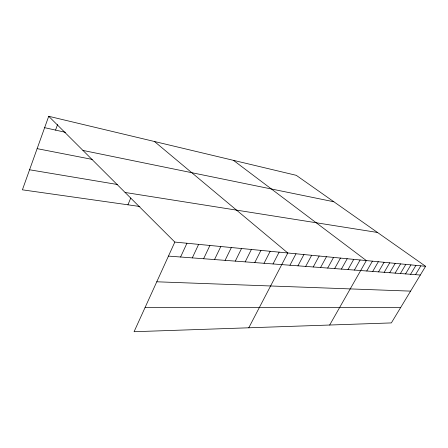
<?xml version="1.0" encoding="UTF-8"?>
<svg xmlns="http://www.w3.org/2000/svg" width="448" height="448" viewBox="0 0 448 448"><rect width="100%" height="100%" fill="white"/><g stroke="black" fill="none" stroke-linecap="round" stroke-linejoin="round"><path stroke-width="0.67" d="M48.714 116.284L174.832 242.071L134.07 331.716L391.35 322.918L425.6 266.302L296.268 175.33L48.714 116.284L22.4 189.823L139.877 206.506M55.558 130.105L57.596 124.499M127.921 204.809L130.76 198.033M180.589 257.012L186.945 243.242M192.298 257.891L198.632 244.373M203.605 258.737L209.916 245.465M214.53 259.56L220.814 246.518M225.092 260.355L231.347 247.537M235.306 261.122L241.534 248.517M245.19 261.862L251.39 249.469M254.766 262.584L260.932 250.393M264.04 263.278L270.172 251.283M273.028 263.956L279.126 252.151M248.774 327.796L287.812 252.991L154.459 141.506M289.962 265.227L295.988 253.781M297.942 265.826L303.934 254.548M305.693 266.409L311.651 255.293M313.236 266.974L319.155 256.021M320.566 267.523L326.452 256.726M327.701 268.061L333.553 257.41M334.645 268.582L340.463 258.076M341.41 269.091L347.189 258.726M347.995 269.59L353.735 259.358M354.413 270.071L360.119 259.98M329.666 325.03L366.341 260.579L233.419 160.339M366.772 270.995L372.406 261.167M372.719 271.443L378.314 261.738M378.526 271.88L384.087 262.293M384.194 272.306L389.715 262.836M389.721 272.72L395.209 263.368M395.125 273.129L400.574 263.889M400.4 273.526L405.81 264.393M405.552 273.913L410.928 264.886M410.586 274.288L415.929 265.373M415.514 274.658L420.818 265.843M145.085 307.496L400.736 307.406M156.772 281.792L410.586 291.127M168.454 256.099L420.325 275.022M174.832 242.071L425.6 266.302M125.093 192.466L377.496 232.467M29.574 169.775L117.37 184.498M37.134 148.646L92.254 159.41M82.947 150.427L333.855 201.768M44.638 127.669L65.514 132.328"/></g></svg>
